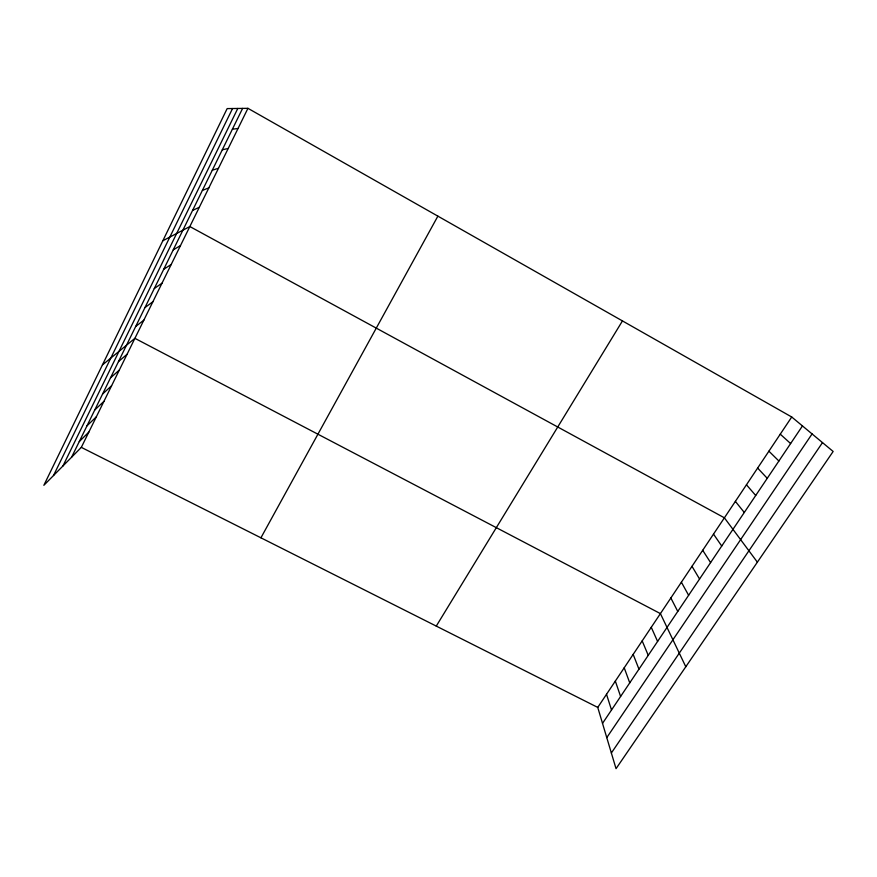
<?xml version="1.0" encoding="UTF-8"?>
<svg xmlns="http://www.w3.org/2000/svg" width="877" height="877" viewBox="0 0 877 877"><rect width="100%" height="100%" fill="white"/><g stroke="black" fill="none" stroke-linecap="round" stroke-linejoin="round"><path stroke-width="1.32" d="M53.497 475.542L232.537 108.529M62.925 465.994L237.788 108.463M71.618 457.191L242.589 108.408M81.32 447.369L247.939 108.331L791.734 417.003L833.15 451.469L616.038 768.669L597.752 707.41L81.32 447.369L43.85 485.31L227.154 108.595L247.939 108.331M260.929 537.798L437.875 216.148M436.264 626.101L622.462 320.916M597.752 707.41L791.734 417.003M602.521 723.372L802.466 425.926M606.774 737.623L812.08 433.929M611.357 753.003L822.494 442.6M79.27 441.58L88.796 432.153M86.987 425.838L96.338 416.816M94.76 409.976L103.924 401.37M102.609 393.981L111.576 385.792M110.513 377.855L119.294 370.105M118.472 361.598L127.066 354.286M102.412 364.953L134.905 338.336L660.414 613.604L685.792 666.761M135.683 326.496L143.861 320.127M144.946 307.597L152.883 301.743M154.297 288.522L162.004 283.205M163.736 269.261L171.201 264.481M173.273 249.824L180.487 245.593M162.848 240.758L189.849 226.54L724.391 517.814L757.377 562.168M192.6 210.392L199.309 207.29M202.412 190.386L208.847 187.875M212.311 170.193L218.483 168.274M222.309 149.792L228.206 148.476M232.405 129.204L238.029 128.502M780.267 434.17L790.615 443.554M768.899 451.195L778.886 461.006M757.629 468.066L767.243 478.316M746.459 484.795L755.711 495.472M735.375 501.37L744.288 512.475M713.505 534.115L721.727 546.031M702.707 550.285L710.589 562.596M691.997 566.312L699.561 579.017M681.385 582.207L688.62 595.297M670.85 597.971L677.768 611.433M651.26 627.296L657.597 641.449M642.183 640.89L648.246 655.36M633.172 654.395L638.96 669.162M624.216 667.792L629.752 682.865M615.336 681.089L620.598 696.47M606.511 694.299L611.521 709.975"/></g></svg>
